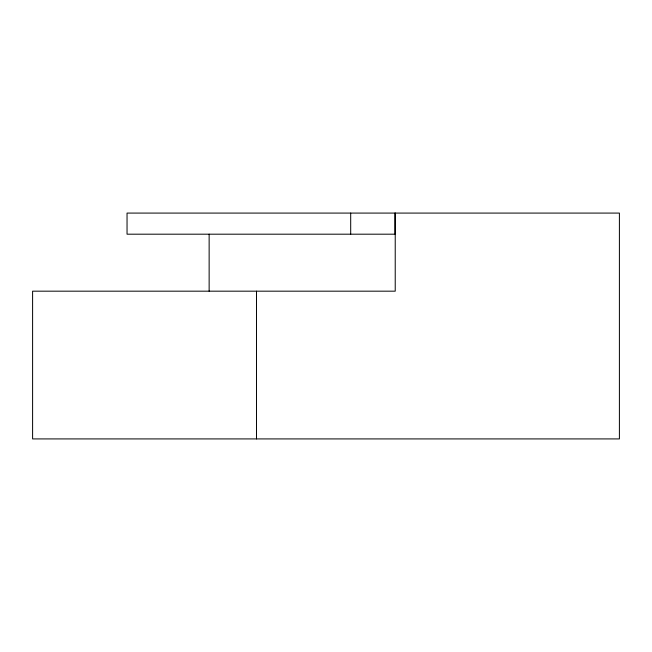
<?xml version="1.0" encoding="UTF-8"?>
<svg xmlns="http://www.w3.org/2000/svg" width="652" height="652" viewBox="0 0 652 652"><rect width="100%" height="100%" fill="white"/><g stroke="black" fill="none" stroke-linecap="round" stroke-linejoin="round"><path stroke-width="0.98" d="M395.226 213.082L395.226 291.175L32.6 291.175L32.6 438.918L619.4 438.918L619.4 213.082L127.042 213.082L127.042 234.19L394.982 234.19L394.982 213.082M350.695 213.082L350.695 234.19M256.497 291.175L256.497 438.918M209.137 234.19L209.137 291.175"/></g></svg>
